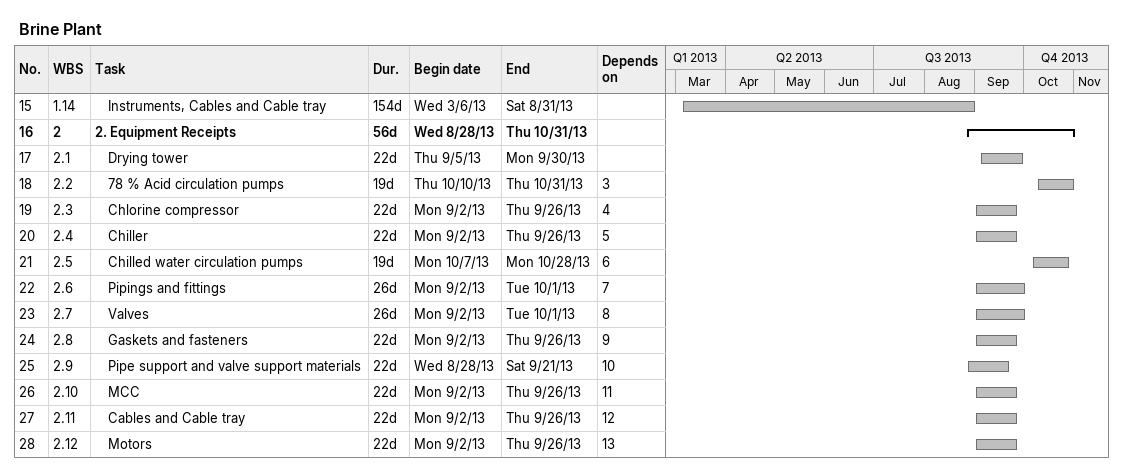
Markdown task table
Brine Plant

| ID | WBS | Task | Duration | Start | Finish | Predecessors |
|---|---|---|---|---|---|---|
| 15 | 1.14 | Instruments, Cables and Cable tray | 154d | 2013-03-06 | 2013-08-31 |  |
| 16 | 2 | **2. Equipment Receipts** | 56d | 2013-08-28 | 2013-10-31 |  |
| 17 | 2.1 | Drying tower | 22d | 2013-09-05 | 2013-09-30 |  |
| 18 | 2.2 | 78 % Acid circulation pumps | 19d | 2013-10-10 | 2013-10-31 | 3 |
| 19 | 2.3 | Chlorine compressor | 22d | 2013-09-02 | 2013-09-26 | 4 |
| 20 | 2.4 | Chiller | 22d | 2013-09-02 | 2013-09-26 | 5 |
| 21 | 2.5 | Chilled water circulation pumps | 19d | 2013-10-07 | 2013-10-28 | 6 |
| 22 | 2.6 | Pipings and fittings | 26d | 2013-09-02 | 2013-10-01 | 7 |
| 23 | 2.7 | Valves | 26d | 2013-09-02 | 2013-10-01 | 8 |
| 24 | 2.8 | Gaskets and fasteners | 22d | 2013-09-02 | 2013-09-26 | 9 |
| 25 | 2.9 | Pipe support and valve support materials | 22d | 2013-08-28 | 2013-09-21 | 10 |
| 26 | 2.10 | MCC | 22d | 2013-09-02 | 2013-09-26 | 11 |
| 27 | 2.11 | Cables and Cable tray | 22d | 2013-09-02 | 2013-09-26 | 12 |
| 28 | 2.12 | Motors | 22d | 2013-09-02 | 2013-09-26 | 13 |
